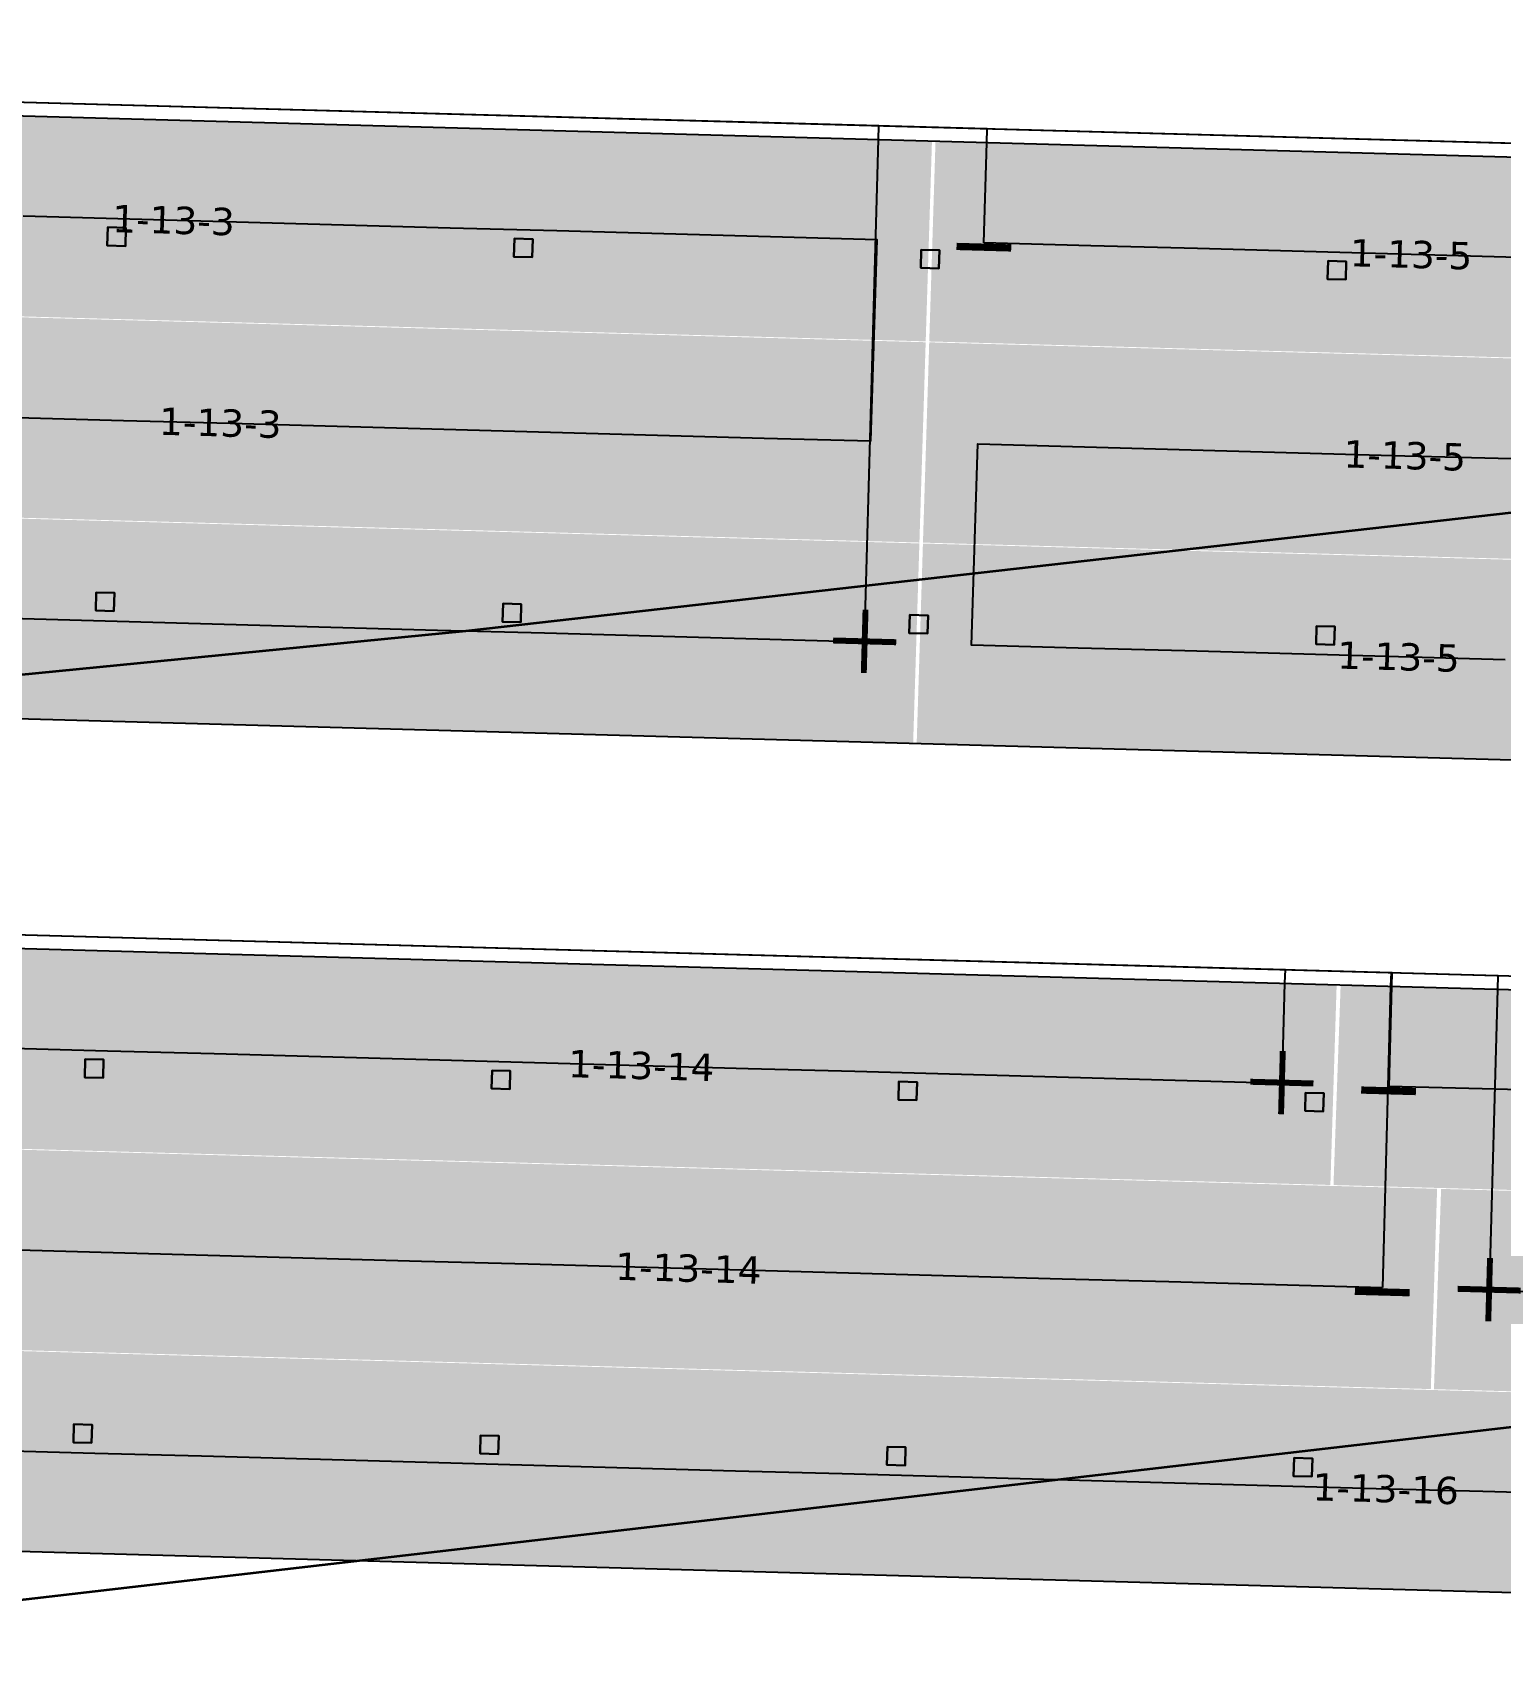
# Model space of a CAD drawing. Header units: metres. Extents: x 1477905 to 1478744, y 4202276 to 4202610.
# Drawn here: x 1478360.91 to 1478377.03, y 4202409.28 to 4202427.1 of the extents above; entities that cross this region are included whole.
import ezdxf

# ---------------------------------------------------------------- set-up
doc = ezdxf.new("R2010")
doc.units = ezdxf.units.M
doc.layers.add('Nouveau Terrain - CN - Courbes', color=22, linetype='Continuous', lineweight=0)
for name, color, linetype in [('PVcase Device Coloring', 7, 'Continuous'), ('PVcase Polarity Symbols', 7, 'Continuous'), ('PVcase Poles', 7, 'Continuous'), ('PVcase PV Modules (full frames)', 142, 'Continuous'), ('PVcase PV Modules (optimised)', 142, 'Continuous'), ('PVcase String Cables', 150, 'Continuous'), ('PVcase Stringing Numbers', 7, 'Continuous'), ('PVcase Strings', 92, 'Continuous')]:
    doc.layers.add(name, color=color, linetype=linetype)
doc.styles.get("Standard").update_dxf_attribs({"font": 'verdana.ttf'})
doc.styles.add('UBS-Style de texte', font='verdana.ttf')

# ---------------------------------------------------------------- blocks, each defined once
blk = doc.blocks.new('3P18@15DEG F FX ID1 PVBlock')
at = {"layer": 'PVcase PV Modules (optimised)', "color": 0}
blk.add_polyline3d([(0, 0, 1.773945735132677), (21.06698842950539, -0.5810537936249766, 1.773945735132684), (20.88445742833417, -7.198992669318528, 7.019385073192552e-15), (-0.1825310011712116, -6.617938875693552, 0)], close=True, dxfattribs=at)

msp = doc.modelspace()

# ---------------------------------------------------------------- hatches: boundary and pattern name
at = {"layer": 'PVcase Device Coloring', "true_color": 0xb3ff80, "transparency": 33554582}
for points in [[(1478354.202558411, 4202426.364557704), (1478354.133777383, 4202424.165238956), (1478370.722146871, 4202423.707711055), (1478370.790927899, 4202425.907029803)], [(1478370.829909377, 4202425.905954645), (1478370.761128349, 4202423.706635897), (1478381.274133297, 4202423.41667412), (1478381.342914325, 4202425.615992868)], [(1478355.298779237, 4202424.123443821), (1478355.229998209, 4202421.924125073), (1478370.653063907, 4202421.498737702), (1478370.721844935, 4202423.69805645)], [(1478370.760826414, 4202423.696981292), (1478370.692045385, 4202421.497662544), (1478381.205050333, 4202421.207700768), (1478381.273831361, 4202423.407019516)], [(1478338.812353881, 4202422.36728123), (1478338.743572853, 4202420.167962482), (1478370.583980943, 4202419.28976435), (1478370.652761971, 4202421.489083098)], [(1478370.691743449, 4202421.48800794), (1478370.622962421, 4202419.288689192), (1478381.135967369, 4202418.998727416), (1478381.204748397, 4202421.198046164)], [(1478360.032191822, 4202417.062860909), (1478359.963174369, 4202414.863548682), (1478375.165865851, 4202414.444239506), (1478375.234883304, 4202416.643551733)], [(1478375.278881407, 4202416.642338211), (1478375.2002436, 4202414.443291325), (1478391.806390218, 4202413.985273105), (1478391.885028024, 4202416.184319991)], [(1478359.962871395, 4202414.853894106), (1478359.893853941, 4202412.654581879), (1478376.268981789, 4202412.202935448), (1478376.337999242, 4202414.402247675)], [(1478376.381997344, 4202414.401034152), (1478376.303359537, 4202412.201987267), (1478391.727407205, 4202411.776572809), (1478391.806045012, 4202413.975619694)], [(1478359.898567809, 4202412.644788933), (1478359.819930003, 4202410.445742047), (1478391.648424193, 4202409.567872511), (1478391.727062, 4202411.766919397)]]:
    msp.add_hatch(color=71, dxfattribs=at).paths.add_polyline_path(points, flags=0)

# ---------------------------------------------------------------- linework, layer by layer
at = {"layer": 'Nouveau Terrain - CN - Courbes', "linetype": 'Continuous', "lineweight": 35}
for points in [[(1478335.787698883, 4202413.835795431, 72), (1478339.378703231, 4202414.281219653, 72), (1478344.267259569, 4202416.292585373, 72), (1478352.182320598, 4202419.870514831, 72), (1478354.271514721, 4202420.449429104, 72), (1478358.932510251, 4202419.865455401, 72), (1478365.670986464, 4202420.528554469, 72), (1478379.706885254, 4202422.117077467, 72), (1478383.736917019, 4202422.843507892, 72), (1478390.83319907, 4202425.045772747, 72), (1478411.239379214, 4202432.982509312, 72), (1478416.539623115, 4202435.645848259, 72), (1478424.110232939, 4202439.984298771, 72), (1478426.836636174, 4202442.338222411, 72), (1478431.574026125, 4202447.383417717, 72), (1478439.583303201, 4202456.8469184, 72), (1478440.210088637, 4202457.784432109, 72), (1478440.998648752, 4202460.821752833, 72), (1478440.90231827, 4202461.002091623, 72), (1478440.290370006, 4202461.118900652, 72)], [(1478337.457421011, 4202401.986716713, 71), (1478354.327840595, 4202409.69095444, 71), (1478355.155758695, 4202409.886721198, 71), (1478357.841897795, 4202409.550176228, 71), (1478384.956839326, 4202412.694050048, 71), (1478387.545978782, 4202413.252247488, 71), (1478392.146986342, 4202414.797012134, 71), (1478416.293278103, 4202424.288687192, 71), (1478419.272152424, 4202425.748479682, 71), (1478427.267564906, 4202430.367841862, 71), (1478429.694892853, 4202432.268024373, 71), (1478433.991772631, 4202436.458588599, 71), (1478451.509308918, 4202456.490636334, 71), (1478452.590462386, 4202460.28527189, 71), (1478451.696483754, 4202460.455915035, 71)]]:
    msp.add_polyline3d(points, dxfattribs=at)
at = {"layer": 'PVcase Poles'}
for points in [[(1478361.733932742, 4202424.760302129, 71.4629650862513), (1478361.739446895, 4202424.960226101, 71.4629650862513), (1478361.739446895, 4202424.960226101, 74.39349800807832), (1478361.733932742, 4202424.760302129, 74.33990308882315), (1478361.733932742, 4202424.760302129, 71.4629650862513), (1478361.933856713, 4202424.754787977, 71.4629650862513), (1478361.933856713, 4202424.754787977, 74.33714905238135), (1478361.733932742, 4202424.760302129, 74.33990308882315), (1478361.933856713, 4202424.754787977, 74.33714905238135), (1478361.939370865, 4202424.954711949, 74.39074397163652), (1478361.939370865, 4202424.954711949, 71.4629650862513), (1478361.933856713, 4202424.754787977, 71.4629650862513), (1478361.939370865, 4202424.954711949, 71.4629650862513), (1478361.739446895, 4202424.960226101, 71.4629650862513), (1478361.939370865, 4202424.954711949, 71.4629650862513), (1478361.939370865, 4202424.954711949, 74.39074397163652), (1478361.739446895, 4202424.960226101, 74.39349800807832)], [(1478366.200810391, 4202424.637100078, 71.40988581261016), (1478366.206324544, 4202424.83702405, 71.40988581261016), (1478366.206324544, 4202424.83702405, 74.33196489820664), (1478366.200810391, 4202424.637100078, 74.27836997895145), (1478366.200810391, 4202424.637100078, 71.40988581261016), (1478366.400734362, 4202424.631585926, 71.40988581261016), (1478366.400734362, 4202424.631585926, 74.27561594250966), (1478366.200810391, 4202424.637100078, 74.27836997895145), (1478366.400734362, 4202424.631585926, 74.27561594250966), (1478366.406248515, 4202424.831509897, 74.32921086176484), (1478366.406248515, 4202424.831509897, 71.40988581261016), (1478366.400734362, 4202424.631585926, 71.40988581261016), (1478366.406248515, 4202424.831509897, 71.40988581261016), (1478366.206324544, 4202424.83702405, 71.40988581261016), (1478366.406248515, 4202424.831509897, 71.40988581261016), (1478366.406248515, 4202424.831509897, 74.32921086176484), (1478366.206324544, 4202424.83702405, 74.33196489820664)], [(1478370.66768804, 4202424.513898025, 71.34742559406119), (1478370.673202193, 4202424.713821997, 71.34742559406119), (1478370.673202193, 4202424.713821997, 74.27043178783677), (1478370.66768804, 4202424.513898025, 74.21683686858158), (1478370.66768804, 4202424.513898025, 71.34742559406119), (1478370.867612011, 4202424.508383873, 71.34742559406119), (1478370.867612011, 4202424.508383873, 74.21408283213978), (1478370.66768804, 4202424.513898025, 74.21683686858158), (1478370.867612011, 4202424.508383873, 74.21408283213978), (1478370.873126163, 4202424.708307845, 74.26767775139497), (1478370.873126163, 4202424.708307845, 71.34742559406119), (1478370.867612011, 4202424.508383873, 71.34742559406119), (1478370.873126163, 4202424.708307845, 71.34742559406119), (1478370.673202193, 4202424.713821997, 71.34742559406119), (1478370.873126163, 4202424.708307845, 71.34742559406119), (1478370.873126163, 4202424.708307845, 74.26767775139497), (1478370.673202193, 4202424.713821997, 74.27043178783677)], [(1478375.134565689, 4202424.390695974, 71.28499412347513), (1478375.140079842, 4202424.590619946, 71.28499412347513), (1478375.140079842, 4202424.590619946, 74.20889867796507), (1478375.134565689, 4202424.390695974, 74.15530375870989), (1478375.134565689, 4202424.390695974, 71.28499412347513), (1478375.33448966, 4202424.385181822, 71.28499412347513), (1478375.33448966, 4202424.385181822, 74.15254972226809), (1478375.134565689, 4202424.390695974, 74.15530375870989), (1478375.33448966, 4202424.385181822, 74.15254972226809), (1478375.340003812, 4202424.585105794, 74.20614464152328), (1478375.340003812, 4202424.585105794, 71.28499412347513), (1478375.33448966, 4202424.385181822, 71.28499412347513), (1478375.340003812, 4202424.585105794, 71.28499412347513), (1478375.140079842, 4202424.590619946, 71.28499412347513), (1478375.340003812, 4202424.585105794, 71.28499412347513), (1478375.340003812, 4202424.585105794, 74.20614464152328), (1478375.140079842, 4202424.590619946, 74.20889867796507)], [(1478361.608554024, 4202420.751234886, 71.06979890576979), (1478361.614068176, 4202420.951158858, 71.06979890576979), (1478361.614068176, 4202420.951158858, 73.31885567816992), (1478361.608554024, 4202420.751234886, 73.26526075891475), (1478361.608554024, 4202420.751234886, 71.06979890576979), (1478361.808477995, 4202420.745720734, 71.06979890576979), (1478361.808477995, 4202420.745720734, 73.26250672247295), (1478361.608554024, 4202420.751234886, 73.26526075891475), (1478361.808477995, 4202420.745720734, 73.26250672247295), (1478361.813992147, 4202420.945644706, 73.31610164172812), (1478361.813992147, 4202420.945644706, 71.06979890576979), (1478361.808477995, 4202420.745720734, 71.06979890576979), (1478361.813992147, 4202420.945644706, 71.06979890576979), (1478361.614068176, 4202420.951158858, 71.06979890576979), (1478361.813992147, 4202420.945644706, 71.06979890576979), (1478361.813992147, 4202420.945644706, 73.31610164172812), (1478361.614068176, 4202420.951158858, 73.31885567816992)], [(1478366.075431673, 4202420.628032835, 71.01380951648065), (1478366.080945825, 4202420.827956807, 71.01380951648065), (1478366.080945825, 4202420.827956807, 73.2573225683012), (1478366.075431673, 4202420.628032835, 73.20372764904602), (1478366.075431673, 4202420.628032835, 71.01380951648065), (1478366.275355643, 4202420.622518683, 71.01380951648065), (1478366.275355643, 4202420.622518683, 73.20097361260423), (1478366.075431673, 4202420.628032835, 73.20372764904602), (1478366.275355643, 4202420.622518683, 73.20097361260423), (1478366.280869796, 4202420.822442655, 73.2545685318594), (1478366.280869796, 4202420.822442655, 71.01380951648065), (1478366.275355643, 4202420.622518683, 71.01380951648065), (1478366.280869796, 4202420.822442655, 71.01380951648065), (1478366.080945825, 4202420.827956807, 71.01380951648065), (1478366.280869796, 4202420.822442655, 71.01380951648065), (1478366.280869796, 4202420.822442655, 73.2545685318594), (1478366.080945825, 4202420.827956807, 73.2573225683012)], [(1478370.542309322, 4202420.504830782, 70.95132360387476), (1478370.547823474, 4202420.704754754, 70.95132360387476), (1478370.547823474, 4202420.704754754, 73.19578945792985), (1478370.542309322, 4202420.504830782, 73.14219453867467), (1478370.542309322, 4202420.504830782, 70.95132360387476), (1478370.742233292, 4202420.49931663, 70.95132360387476), (1478370.742233292, 4202420.49931663, 73.13944050223287), (1478370.542309322, 4202420.504830782, 73.14219453867467), (1478370.742233292, 4202420.49931663, 73.13944050223287), (1478370.747747445, 4202420.699240602, 73.19303542148805), (1478370.747747445, 4202420.699240602, 70.95132360387476), (1478370.742233292, 4202420.49931663, 70.95132360387476), (1478370.747747445, 4202420.699240602, 70.95132360387476), (1478370.547823474, 4202420.704754754, 70.95132360387476), (1478370.747747445, 4202420.699240602, 70.95132360387476), (1478370.747747445, 4202420.699240602, 73.19303542148805), (1478370.547823474, 4202420.704754754, 73.19578945792985)], [(1478375.009186971, 4202420.38162873, 70.88867358301526), (1478375.014701123, 4202420.581552702, 70.88867358301526), (1478375.014701123, 4202420.581552702, 73.13425634780981), (1478375.009186971, 4202420.38162873, 73.08066142855463), (1478375.009186971, 4202420.38162873, 70.88867358301526), (1478375.209110941, 4202420.376114578, 70.88867358301526), (1478375.209110941, 4202420.376114578, 73.07790739211283), (1478375.009186971, 4202420.38162873, 73.08066142855463), (1478375.209110941, 4202420.376114578, 73.07790739211283), (1478375.214625094, 4202420.57603855, 73.13150231136801), (1478375.214625094, 4202420.57603855, 70.88867358301526), (1478375.209110941, 4202420.376114578, 70.88867358301526), (1478375.214625094, 4202420.57603855, 70.88867358301526), (1478375.014701123, 4202420.581552702, 70.88867358301526), (1478375.214625094, 4202420.57603855, 70.88867358301526), (1478375.214625094, 4202420.57603855, 73.13150231136801), (1478375.014701123, 4202420.581552702, 73.13425634780981)], [(1478361.488053398, 4202415.626175547, 70.56603855261461), (1478361.49356755, 4202415.826099519, 70.56603855261461), (1478361.49356755, 4202415.826099519, 73.49750732038606), (1478361.488053398, 4202415.626175547, 73.44391210073042), (1478361.488053398, 4202415.626175547, 70.56603855261461), (1478361.687977369, 4202415.620661395, 70.56603855261461), (1478361.687977369, 4202415.620661395, 73.44107781035673), (1478361.488053398, 4202415.626175547, 73.44391210073042), (1478361.687977369, 4202415.620661395, 73.44107781035673), (1478361.693491521, 4202415.820585366, 73.49467303001236), (1478361.693491521, 4202415.820585366, 70.56603855261461), (1478361.687977369, 4202415.620661395, 70.56603855261461), (1478361.693491521, 4202415.820585366, 70.56603855261461), (1478361.49356755, 4202415.826099519, 70.56603855261461), (1478361.693491521, 4202415.820585366, 70.56603855261461), (1478361.693491521, 4202415.820585366, 73.49467303001236), (1478361.49356755, 4202415.826099519, 73.49750732038606)], [(1478365.95490601, 4202415.502974186, 70.50618616314031), (1478365.960420163, 4202415.702898158, 70.50618616314031), (1478365.960420163, 4202415.702898158, 73.43418146122467), (1478365.95490601, 4202415.502974186, 73.38058624156902), (1478365.95490601, 4202415.502974186, 70.50618616314031), (1478366.154829981, 4202415.497460034, 70.50618616314031), (1478366.154829981, 4202415.497460034, 73.37775195119534), (1478365.95490601, 4202415.502974186, 73.38058624156902), (1478366.154829981, 4202415.497460034, 73.37775195119534), (1478366.160344133, 4202415.697384005, 73.43134717085097), (1478366.160344133, 4202415.697384005, 70.50618616314031), (1478366.154829981, 4202415.497460034, 70.50618616314031), (1478366.160344133, 4202415.697384005, 70.50618616314031), (1478365.960420163, 4202415.702898158, 70.50618616314031), (1478366.160344133, 4202415.697384005, 70.50618616314031), (1478366.160344133, 4202415.697384005, 73.43134717085097), (1478365.960420163, 4202415.702898158, 73.43418146122467)], [(1478370.421758623, 4202415.379772824, 70.44300622818483), (1478370.427272775, 4202415.579696796, 70.44300622818483), (1478370.427272775, 4202415.579696796, 73.37085560181343), (1478370.421758623, 4202415.379772824, 73.31726038215778), (1478370.421758623, 4202415.379772824, 70.44300622818483), (1478370.621682593, 4202415.374258672, 70.44300622818483), (1478370.621682593, 4202415.374258672, 73.3144260917841), (1478370.421758623, 4202415.379772824, 73.31726038215778), (1478370.621682593, 4202415.374258672, 73.3144260917841), (1478370.627196746, 4202415.574182644, 73.36802131143973), (1478370.627196746, 4202415.574182644, 70.44300622818483), (1478370.621682593, 4202415.374258672, 70.44300622818483), (1478370.627196746, 4202415.574182644, 70.44300622818483), (1478370.427272775, 4202415.579696796, 70.44300622818483), (1478370.627196746, 4202415.574182644, 70.44300622818483), (1478370.627196746, 4202415.574182644, 73.36802131143973), (1478370.427272775, 4202415.579696796, 73.37085560181343)], [(1478374.888611235, 4202415.256571463, 70.37979039892257), (1478374.894125387, 4202415.456495435, 70.37979039892257), (1478374.894125387, 4202415.456495435, 73.30752974265204), (1478374.888611235, 4202415.256571463, 73.25393452299639), (1478374.888611235, 4202415.256571463, 70.37979039892257), (1478375.088535206, 4202415.251057311, 70.37979039892257), (1478375.088535206, 4202415.251057311, 73.2511002326227), (1478374.888611235, 4202415.256571463, 73.25393452299639), (1478375.088535206, 4202415.251057311, 73.2511002326227), (1478375.094049358, 4202415.450981283, 73.30469545227834), (1478375.094049358, 4202415.450981283, 70.37979039892257), (1478375.088535206, 4202415.251057311, 70.37979039892257), (1478375.094049358, 4202415.450981283, 70.37979039892257), (1478374.894125387, 4202415.456495435, 70.37979039892257), (1478375.094049358, 4202415.450981283, 70.37979039892257), (1478375.094049358, 4202415.450981283, 73.30469545227834), (1478374.894125387, 4202415.456495435, 73.30752974265204)], [(1478361.362243708, 4202411.617120191, 70.17203165134644), (1478361.36775786, 4202411.817044162, 70.17203165134644), (1478361.36775786, 4202411.817044162, 72.42287101369078), (1478361.362243708, 4202411.617120191, 72.36927579403513), (1478361.362243708, 4202411.617120191, 70.17203165134644), (1478361.562167678, 4202411.611606038, 70.17203165134644), (1478361.562167678, 4202411.611606038, 72.36644150366143), (1478361.362243708, 4202411.617120191, 72.36927579403513), (1478361.562167678, 4202411.611606038, 72.36644150366143), (1478361.567681831, 4202411.81153001, 72.42003672331708), (1478361.567681831, 4202411.81153001, 70.17203165134644), (1478361.562167678, 4202411.611606038, 70.17203165134644), (1478361.567681831, 4202411.81153001, 70.17203165134644), (1478361.36775786, 4202411.817044162, 70.17203165134644), (1478361.567681831, 4202411.81153001, 70.17203165134644), (1478361.567681831, 4202411.81153001, 72.42003672331708), (1478361.36775786, 4202411.817044162, 72.42287101369078)], [(1478365.82909632, 4202411.49391883, 70.10952584125279), (1478365.834610472, 4202411.693842801, 70.10952584125279), (1478365.834610472, 4202411.693842801, 72.35954515453096), (1478365.82909632, 4202411.49391883, 72.30594993487531), (1478365.82909632, 4202411.49391883, 70.10952584125279), (1478366.02902029, 4202411.488404677, 70.10952584125279), (1478366.02902029, 4202411.488404677, 72.30311564450163), (1478365.82909632, 4202411.49391883, 72.30594993487531), (1478366.02902029, 4202411.488404677, 72.30311564450163), (1478366.034534443, 4202411.688328649, 72.35671086415726), (1478366.034534443, 4202411.688328649, 70.10952584125279), (1478366.02902029, 4202411.488404677, 70.10952584125279), (1478366.034534443, 4202411.688328649, 70.10952584125279), (1478365.834610472, 4202411.693842801, 70.10952584125279), (1478366.034534443, 4202411.688328649, 70.10952584125279), (1478366.034534443, 4202411.688328649, 72.35671086415726), (1478365.834610472, 4202411.693842801, 72.35954515453096)], [(1478370.295948932, 4202411.370717468, 70.04591169518353), (1478370.301463084, 4202411.570641439, 70.04591169518353), (1478370.301463084, 4202411.570641439, 72.29621929511973), (1478370.295948932, 4202411.370717468, 72.24262407546408), (1478370.295948932, 4202411.370717468, 70.04591169518353), (1478370.495872903, 4202411.365203315, 70.04591169518353), (1478370.495872903, 4202411.365203315, 72.2397897850904), (1478370.295948932, 4202411.370717468, 72.24262407546408), (1478370.495872903, 4202411.365203315, 72.2397897850904), (1478370.501387055, 4202411.565127287, 72.29338500474603), (1478370.501387055, 4202411.565127287, 70.04591169518353), (1478370.495872903, 4202411.365203315, 70.04591169518353), (1478370.501387055, 4202411.565127287, 70.04591169518353), (1478370.301463084, 4202411.570641439, 70.04591169518353), (1478370.501387055, 4202411.565127287, 70.04591169518353), (1478370.501387055, 4202411.565127287, 72.29338500474603), (1478370.301463084, 4202411.570641439, 72.29621929511973)], [(1478374.762801544, 4202411.247516107, 69.98226865031886), (1478374.768315697, 4202411.447440078, 69.98226865031886), (1478374.768315697, 4202411.447440078, 72.23289343595833), (1478374.762801544, 4202411.247516107, 72.17929821630268), (1478374.762801544, 4202411.247516107, 69.98226865031886), (1478374.962725515, 4202411.242001954, 69.98226865031886), (1478374.962725515, 4202411.242001954, 72.176463925929), (1478374.762801544, 4202411.247516107, 72.17929821630268), (1478374.962725515, 4202411.242001954, 72.176463925929), (1478374.968239667, 4202411.441925926, 72.23005914558463), (1478374.968239667, 4202411.441925926, 69.98226865031886), (1478374.962725515, 4202411.242001954, 69.98226865031886), (1478374.968239667, 4202411.441925926, 69.98226865031886), (1478374.768315697, 4202411.447440078, 69.98226865031886), (1478374.968239667, 4202411.441925926, 69.98226865031886), (1478374.968239667, 4202411.441925926, 72.23005914558463), (1478374.768315697, 4202411.447440078, 72.23289343595833)]]:
    msp.add_polyline3d(points, dxfattribs=at)
at = {"layer": 'PVcase String Cables'}
for points in [[(1478339.39678923, 4202426.922976313, 75.2615842802292), (1478338.972970444, 4202426.934665763, 75.27234791761173), (1478338.972970444, 4202426.934665763, 72.26376260392145), (1478337.827365164, 4202426.966262984, 72.27539223259011), (1478337.764383665, 4202424.682773029, 72.08485192833463), (1478337.701402166, 4202422.399283074, 71.89395228093379), (1478337.638420667, 4202420.115793119, 71.70333161834604), (1478337.575439169, 4202417.832303165, 71.51401955024176), (1478338.73053935, 4202417.800444063, 71.50061500797331), (1478338.73053935, 4202417.800444063, 74.4876823550252), (1478359.787652788, 4202417.219662644, 73.84247573136307), (1478360.036896747, 4202417.212788185, 73.83919189992282), (1478374.668115702, 4202416.80924094, 73.6317674349418), (1478374.663980088, 4202416.659297955, 73.63175936391299), (1478374.633647025, 4202415.559526672, 73.33693487128336)], [(1478339.39678923, 4202426.922976313, 75.2615842802292), (1478338.972970444, 4202426.934665763, 75.27234791761173), (1478338.972970444, 4202426.934665763, 72.26376260392145), (1478337.827365164, 4202426.966262984, 72.27539223259011), (1478337.764383665, 4202424.682773029, 72.08485192833284), (1478337.701402166, 4202422.399283075, 71.89395228101006), (1478337.638420667, 4202420.11579312, 71.70333161842352), (1478337.575439169, 4202417.832303165, 71.51401955031683), (1478338.73053935, 4202417.800444064, 71.50061500805135), (1478338.73053935, 4202417.800444064, 74.48768235502622), (1478359.787652788, 4202417.219662643, 73.84247573136206), (1478360.036896747, 4202417.212788184, 73.83919189992243), (1478375.832164078, 4202416.777135035, 73.61526490618726), (1478375.828028463, 4202416.62719205, 73.61525683515845), (1478375.736762963, 4202413.318222613, 72.72819490690819)], [(1478339.39678923, 4202426.922976313, 75.2615842802292), (1478338.972970444, 4202426.934665763, 75.27234791761173), (1478338.972970444, 4202426.934665763, 72.26376260392145), (1478337.827365164, 4202426.966262984, 72.27539223259011), (1478337.764383665, 4202424.682773029, 72.08485192833284), (1478337.701402166, 4202422.399283075, 71.89395228101006), (1478337.638420667, 4202420.11579312, 71.70333161842352), (1478337.575439169, 4202417.832303165, 71.51401955031683), (1478338.73053935, 4202417.800444063, 71.50061500797331), (1478338.73053935, 4202417.800444063, 74.4876823550252), (1478359.787652788, 4202417.219662637, 73.84247573136305), (1478360.036896747, 4202417.212788179, 73.83919189991994), (1478381.101770053, 4202416.631792726, 73.54055854005375), (1478381.381276443, 4202416.624083592, 73.53640319854627), (1478402.438468141, 4202416.043300007, 72.8937576867437), (1478402.703767161, 4202416.03598273, 72.88348785621926), (1478406.772055796, 4202415.92377426, 72.724716469647), (1478406.767920182, 4202415.773831281, 72.724655346715), (1478406.73758712, 4202414.674059996, 72.42963621292373)], [(1478339.39678923, 4202426.922976313, 75.2615842802292), (1478338.972970444, 4202426.934665763, 75.27234791761173), (1478338.972970444, 4202426.934665763, 72.26376260392145), (1478337.827365164, 4202426.966262984, 72.27539223259011), (1478337.764383665, 4202424.682773029, 72.08485192833284), (1478337.701402166, 4202422.399283075, 71.89395228101006), (1478337.638420667, 4202420.11579312, 71.70333161842352), (1478337.575439169, 4202417.832303165, 71.51401955031683), (1478338.73053935, 4202417.800444063, 71.50061500797331), (1478338.73053935, 4202417.800444063, 74.4876823550252), (1478359.787652788, 4202417.219662637, 73.84247573136305), (1478360.036896747, 4202417.212788179, 73.83919189991994), (1478381.101770053, 4202416.631792726, 73.54055854005375), (1478381.381276443, 4202416.624083592, 73.53640319854627), (1478402.438468141, 4202416.043300007, 72.8937576867437), (1478402.703767161, 4202416.03598273, 72.88348785621926), (1478407.920643078, 4202415.892094792, 72.67989103771852), (1478407.916507464, 4202415.742151812, 72.67982991478523), (1478407.825241963, 4202412.433182374, 71.79218235455964)], [(1478339.39678923, 4202426.922976313, 75.2615842802292), (1478338.972970444, 4202426.934665763, 75.27234791761173), (1478338.972970444, 4202426.934665763, 72.26376260392145), (1478337.827365164, 4202426.966262984, 72.27539223259011), (1478337.764383665, 4202424.682773029, 72.08485192833284), (1478337.701402166, 4202422.399283076, 71.89395228108813), (1478337.638420667, 4202420.115793121, 71.703331618501), (1478337.575439169, 4202417.832303166, 71.51401955039431), (1478338.73053935, 4202417.800444064, 71.50061500805135), (1478338.73053935, 4202417.800444064, 74.48768235502622), (1478359.787652788, 4202417.219662638, 73.84247573136408), (1478360.036896747, 4202417.21278818, 73.83919189992035), (1478381.101770053, 4202416.631792727, 73.54055854005415), (1478381.381276443, 4202416.624083593, 73.53640319854729), (1478402.438468141, 4202416.043300008, 72.8937576867447), (1478402.703767161, 4202416.035982731, 72.88348785622064), (1478409.09230592, 4202415.859778872, 72.63416504561953), (1478409.088170306, 4202415.709835891, 72.63410392268486), (1478408.996904805, 4202412.400866453, 71.7464563625841)], [(1478339.39678923, 4202426.922976313, 75.2615842802292), (1478338.972970444, 4202426.934665763, 75.27234791761173), (1478338.972970444, 4202426.934665763, 72.26376260392145), (1478337.827365164, 4202426.966262984, 72.27539223259011), (1478337.764383665, 4202424.682773029, 72.08485192833284), (1478337.701402166, 4202422.399283075, 71.89395228101006), (1478337.638420667, 4202420.11579312, 71.70333161842352), (1478337.575439169, 4202417.832303165, 71.51401955031683), (1478338.73053935, 4202417.800444063, 71.50061500797331), (1478338.73053935, 4202417.800444063, 74.4876823550252), (1478359.787652788, 4202417.219662637, 73.84247573136305), (1478360.036896747, 4202417.212788179, 73.83919189991994), (1478381.101770053, 4202416.631792726, 73.54055854005375), (1478381.381276443, 4202416.624083592, 73.53640319854627), (1478402.438468141, 4202416.043300007, 72.8937576867437), (1478402.703767161, 4202416.03598273, 72.88348785621926), (1478407.943718638, 4202415.891458339, 72.678990477556), (1478407.939583024, 4202415.741515359, 72.67892935462271), (1478407.909249961, 4202414.641744075, 72.38391022104058)], [(1478339.39678923, 4202426.922976313, 75.2615842802292), (1478338.972970444, 4202426.934665763, 75.27234791761173), (1478338.972970444, 4202426.934665763, 72.26376260392145), (1478337.827365164, 4202426.966262984, 72.27539223259011), (1478337.764383665, 4202424.682773029, 72.08485192833284), (1478337.701402166, 4202422.399283075, 71.89395228101006), (1478337.638420667, 4202420.11579312, 71.70333161842352), (1478337.575439169, 4202417.832303165, 71.51401955031683), (1478338.73053935, 4202417.800444064, 71.50061500805135), (1478338.73053935, 4202417.800444064, 74.48768235502622), (1478359.787652788, 4202417.219662644, 73.84247573136307), (1478360.036896747, 4202417.212788185, 73.83919189992282), (1478377.004600442, 4202416.74479778, 73.59864346224498), (1478377.000464828, 4202416.594854794, 73.5986353912186), (1478376.909199328, 4202413.285885357, 72.7115734630902)], [(1478339.39678923, 4202426.922976313, 75.2615842802292), (1478338.972970444, 4202426.934665763, 75.27234791761173), (1478338.972970444, 4202426.934665763, 72.26376260392145), (1478337.827365164, 4202426.966262984, 72.27539223259011), (1478337.764383665, 4202424.682773029, 72.08485192833284), (1478337.701402166, 4202422.399283075, 71.89395228101006), (1478337.638420667, 4202420.11579312, 71.70333161842352), (1478337.575439169, 4202417.832303165, 71.51401955031683), (1478338.73053935, 4202417.800444064, 71.50061500805135), (1478338.73053935, 4202417.800444064, 74.48768235502622), (1478359.787652788, 4202417.219662644, 73.84247573136307), (1478360.036896747, 4202417.212788185, 73.83919189992282), (1478375.840552067, 4202416.776903684, 73.61514599099581), (1478375.836416453, 4202416.626960699, 73.61513791996659), (1478375.80608339, 4202415.527189416, 73.32031342754534)], [(1478339.39678923, 4202426.922976313, 75.2615842802292), (1478338.972970444, 4202426.934665763, 75.27234791761173), (1478338.972970444, 4202426.934665763, 72.26376260392145), (1478337.827365164, 4202426.966262984, 72.27539223259011), (1478337.764383665, 4202424.682773029, 72.08485192833284), (1478337.701402166, 4202422.399283075, 71.89395228101006), (1478337.638420668, 4202420.11579312, 71.70333161842112), (1478337.575439169, 4202417.832303165, 71.51401955031442), (1478338.73053935, 4202417.800444064, 71.50061500805135), (1478338.73053935, 4202417.800444064, 74.48768235502622), (1478359.787652788, 4202417.219662638, 73.84247573136408), (1478360.036896747, 4202417.21278818, 73.83919189992035), (1478381.101770053, 4202416.631792728, 73.54055854005458), (1478381.381276443, 4202416.624083593, 73.5364031985483), (1478402.438468141, 4202416.04330001, 72.89375768673965), (1478402.703767161, 4202416.035982733, 72.88348785621433), (1478423.129184462, 4202415.472624275, 72.08635370061889), (1478423.125048847, 4202415.322681289, 72.0862925776863), (1478422.972850909, 4202409.804513697, 70.60601659102541)], [(1478339.39678923, 4202426.922976313, 75.2615842802292), (1478338.972970444, 4202426.934665763, 75.27234791761173), (1478338.972970444, 4202426.934665763, 72.26376260392145), (1478337.827365164, 4202426.966262984, 72.27539223259011), (1478337.764383665, 4202424.682773029, 72.08485192833284), (1478337.701402166, 4202422.399283075, 71.89395228101006), (1478337.638420668, 4202420.11579312, 71.70333161842112), (1478337.575439169, 4202417.832303165, 71.51401955031442), (1478338.73053935, 4202417.800444064, 71.50061500805135), (1478338.73053935, 4202417.800444064, 74.48768235502622), (1478359.787652788, 4202417.219662639, 73.8424757313651), (1478360.036896747, 4202417.21278818, 73.83919189992076), (1478381.101770053, 4202416.63179273, 73.5405585400521), (1478381.381276443, 4202416.624083595, 73.53640319855033), (1478392.449564582, 4202416.318806418, 73.19860954602613), (1478392.445428967, 4202416.168863435, 73.19857215619083), (1478392.293231029, 4202410.650695842, 71.71873314721967)], [(1478339.39678923, 4202426.922976313, 75.2615842802292), (1478338.972970444, 4202426.934665763, 75.27234791761173), (1478338.972970444, 4202426.934665763, 72.26376260392145), (1478337.827365164, 4202426.966262984, 72.27539223259011), (1478337.764383665, 4202424.682773029, 72.08485192833284), (1478337.701402166, 4202422.399283075, 71.89395228101006), (1478337.638420668, 4202420.11579312, 71.70333161842112), (1478337.575439169, 4202417.832303165, 71.51401955031442), (1478338.73053935, 4202417.800444064, 71.50061500805135), (1478338.73053935, 4202417.800444064, 74.48768235502622), (1478359.787652788, 4202417.219662639, 73.8424757313651), (1478360.036896747, 4202417.21278818, 73.83919189992076), (1478381.101770053, 4202416.631792729, 73.54055854005497), (1478381.381276443, 4202416.624083594, 73.53640319854931), (1478391.277555762, 4202416.351131881, 73.23437814320638), (1478391.273420148, 4202416.201188899, 73.23434075337214), (1478391.121222209, 4202410.683021306, 71.75450174443613)], [(1478396.216805934, 4202424.105144494, 73.65355975415285), (1478396.247138996, 4202425.204915779, 73.94852005423779), (1478396.251274611, 4202425.354858782, 73.94856514498507), (1478381.633262227, 4202425.758041774, 74.43850983100188), (1478381.347603134, 4202425.765920607, 74.44440389046379), (1478360.282611759, 4202426.34691931, 74.73458296760042), (1478360.033173246, 4202426.353799135, 74.73748633568356), (1478339.39678923, 4202426.922976313, 75.2615842802292)], [(1478397.307948514, 4202421.864170676, 73.02243598361397), (1478397.399214014, 4202425.173140114, 73.90990652605902), (1478397.403349629, 4202425.323083118, 73.9099516167985), (1478381.633262227, 4202425.758041773, 74.43850983100073), (1478381.347603134, 4202425.765920606, 74.44440389046339), (1478360.282611759, 4202426.34691931, 74.73458296760042), (1478360.033173246, 4202426.353799134, 74.73748633568275), (1478339.39678923, 4202426.922976313, 75.2615842802292)], [(1478428.314795905, 4202423.219841932, 72.27510529031181), (1478428.345128967, 4202424.319613216, 72.57053715242593), (1478428.349264582, 4202424.469556235, 72.57071065428337), (1478424.295601496, 4202424.581361312, 72.83743435491039), (1478424.001478868, 4202424.589473581, 72.8532354451954), (1478402.952419878, 4202425.170032849, 73.72254067960351), (1478402.688436731, 4202425.177313833, 73.73281396820427), (1478381.633262227, 4202425.758041774, 74.43850983100188), (1478381.347603134, 4202425.765920607, 74.44440389046379), (1478360.282611759, 4202426.34691931, 74.73458296760042), (1478360.033173246, 4202426.353799135, 74.73748633568356), (1478339.39678923, 4202426.922976313, 75.2615842802292)], [(1478429.38503878, 4202420.979444554, 71.60721849398284), (1478429.47630428, 4202424.288413991, 72.49610786234908), (1478429.480439896, 4202424.43835701, 72.49628136419375), (1478424.295601496, 4202424.581361312, 72.83743435491039), (1478424.001478868, 4202424.589473581, 72.8532354451954), (1478402.952419878, 4202425.170032849, 73.72254067960351), (1478402.688436731, 4202425.177313833, 73.73281396820427), (1478381.633262227, 4202425.758041774, 74.43850983100188), (1478381.347603134, 4202425.765920607, 74.44440389046379), (1478360.282611759, 4202426.34691931, 74.73458296760042), (1478360.033173246, 4202426.353799135, 74.73748633568356), (1478339.39678923, 4202426.922976313, 75.2615842802292)], [(1478430.555064769, 4202420.947173779, 71.53023289958423), (1478430.646330269, 4202424.256143216, 72.41912226810608), (1478430.650465884, 4202424.406086236, 72.41929576995354), (1478424.295601496, 4202424.581361312, 72.83743435491039), (1478424.001478868, 4202424.589473581, 72.8532354451954), (1478402.952419878, 4202425.170032849, 73.72254067960351), (1478402.688436731, 4202425.177313833, 73.73281396820427), (1478381.633262227, 4202425.758041774, 74.43850983100188), (1478381.347603134, 4202425.765920607, 74.44440389046379), (1478360.282611759, 4202426.34691931, 74.73458296760042), (1478360.033173246, 4202426.353799135, 74.73748633568356), (1478339.39678923, 4202426.922976313, 75.2615842802292)], [(1478429.484821894, 4202423.187571158, 72.19811969628988), (1478429.515154956, 4202424.287342441, 72.49355155815232), (1478429.519290571, 4202424.437285461, 72.49372506001231), (1478424.295601496, 4202424.581361312, 72.83743435491039), (1478424.001478868, 4202424.589473581, 72.8532354451954), (1478402.952419878, 4202425.170032849, 73.72254067960351), (1478402.688436731, 4202425.177313833, 73.73281396820427), (1478381.633262227, 4202425.758041774, 74.43850983100188), (1478381.347603134, 4202425.765920607, 74.44440389046379), (1478360.282611759, 4202426.34691931, 74.73458296760042), (1478360.033173246, 4202426.353799135, 74.73748633568356), (1478339.39678923, 4202426.922976313, 75.2615842802292)], [(1478398.479845059, 4202421.831848309, 72.98315810712717), (1478398.571110559, 4202425.140817747, 73.87062864957998), (1478398.575246174, 4202425.290760751, 73.87067374031946), (1478381.633262227, 4202425.758041773, 74.43850983100073), (1478381.347603134, 4202425.765920606, 74.44440389046339), (1478360.282611759, 4202426.34691931, 74.73458296760042), (1478360.033173246, 4202426.353799134, 74.73748633568275), (1478339.39678923, 4202426.922976313, 75.2615842802292)], [(1478397.388702479, 4202424.072822127, 73.61428187765823), (1478397.419035541, 4202425.172593412, 73.90924217775097), (1478397.423171156, 4202425.322536415, 73.90928726849044), (1478381.633262227, 4202425.758041773, 74.43850983100073), (1478381.347603134, 4202425.765920607, 74.44440389046379), (1478360.282611759, 4202426.34691931, 74.73458296760042), (1478360.033173246, 4202426.353799135, 74.73748633568356), (1478339.39678923, 4202426.922976313, 75.2615842802292)], [(1478444.495593525, 4202418.351797877, 70.01550456566726), (1478444.647791464, 4202423.869965469, 71.49785144101273), (1478444.651927079, 4202424.019908494, 71.49802494287678), (1478424.295601496, 4202424.581361311, 72.83743435490763), (1478424.001478868, 4202424.58947358, 72.85323544519392), (1478402.952419878, 4202425.170032849, 73.72254067960351), (1478402.688436731, 4202425.177313833, 73.73281396820427), (1478381.633262227, 4202425.758041774, 74.43850983100188), (1478381.347603134, 4202425.765920607, 74.44440389046379), (1478360.282611759, 4202426.34691931, 74.73458296760042), (1478360.033173246, 4202426.353799135, 74.73748633568356), (1478339.39678923, 4202426.922976313, 75.2615842802292)], [(1478413.843747594, 4202419.197213984, 71.78580402439069), (1478413.995945533, 4202424.715381577, 73.26621479753862), (1478414.000081148, 4202424.865324588, 73.26628323958548), (1478402.952419878, 4202425.170032849, 73.72254067960351), (1478402.688436731, 4202425.177313833, 73.73281396820427), (1478381.633262227, 4202425.758041774, 74.43850983100188), (1478381.347603134, 4202425.765920607, 74.44440389046379), (1478360.282611759, 4202426.34691931, 74.73458296760042), (1478360.033173246, 4202426.353799135, 74.73748633568356), (1478339.39678923, 4202426.922976313, 75.2615842802292)], [(1478412.672191429, 4202419.229526963, 71.8341881306704), (1478412.824389367, 4202424.747694556, 73.31459890380874), (1478412.828524982, 4202424.897637567, 73.3146673458556), (1478402.952419878, 4202425.170032849, 73.72254067960351), (1478402.688436731, 4202425.177313833, 73.73281396820427), (1478381.633262227, 4202425.758041774, 74.43850983100188), (1478381.347603134, 4202425.765920607, 74.44440389046379), (1478360.282611759, 4202426.34691931, 74.73458296760042), (1478360.033173246, 4202426.353799135, 74.73748633568356), (1478339.39678923, 4202426.922976313, 75.2615842802292)], [(1478381.992539459, 4202420.075709996, 72.9412024836732), (1478382.144737397, 4202425.593877589, 74.4211832687789), (1478382.148873012, 4202425.743820585, 74.4212283595171), (1478381.633262227, 4202425.758041773, 74.43850983100073), (1478381.347603134, 4202425.765920606, 74.44440389046339), (1478360.282611759, 4202426.34691931, 74.73458296760042), (1478360.033173246, 4202426.353799134, 74.73748633568866), (1478339.39678923, 4202426.922976313, 75.2615842802292)], [(1478380.603627154, 4202420.114017929, 72.9732002178206), (1478380.755825093, 4202425.63218552, 74.45249129048781), (1478380.759960707, 4202425.782128518, 74.45249891096188), (1478360.282611759, 4202426.34691931, 74.73458296760042), (1478360.033173246, 4202426.353799135, 74.73748633568356), (1478339.39678923, 4202426.922976313, 75.2615842802292)], [(1478371.362249592, 4202424.790664132, 74.28665103602007), (1478371.392582654, 4202425.890435414, 74.58147387592491), (1478371.396718269, 4202426.040378408, 74.5814814964002), (1478360.282611759, 4202426.34691931, 74.73458296760042), (1478360.033173246, 4202426.353799135, 74.73748633568356), (1478339.39678923, 4202426.922976313, 75.2615842802292)], [(1478370.051640728, 4202420.405054864, 73.11855824943909), (1478370.203838666, 4202425.923222455, 74.59784932214633), (1478370.207974281, 4202426.073165447, 74.59785694262122), (1478360.282611759, 4202426.34691931, 74.73458296760042), (1478360.033173246, 4202426.353799134, 74.73748633568275), (1478339.39678923, 4202426.922976313, 75.2615842802292)]]:
    msp.add_polyline3d(points, dxfattribs=at)
at = {"layer": 'PVcase Strings'}
for points in [[(1478360.741180202, 4202422.872727714), (1478361.913623138, 4202422.840390276), (1478363.086066074, 4202422.808052839), (1478364.258509011, 4202422.775715402), (1478365.430951947, 4202422.743377965), (1478366.603394883, 4202422.711040528), (1478367.775837819, 4202422.67870309), (1478368.948280756, 4202422.646365653), (1478370.120723692, 4202422.614028215), (1478370.189806656, 4202424.823001568), (1478369.01736372, 4202424.855339006), (1478367.844920783, 4202424.887676443), (1478366.672477847, 4202424.92001388), (1478365.500034911, 4202424.952351318), (1478364.327591975, 4202424.984688755), (1478363.155149038, 4202425.017026192), (1478361.982706102, 4202425.049363629), (1478360.810263166, 4202425.081701066)], [(1478377.224464274, 4202424.628976945), (1478376.052021337, 4202424.661314382), (1478374.879578401, 4202424.69365182), (1478373.707135465, 4202424.725989257), (1478372.534692528, 4202424.758326694), (1478371.362249592, 4202424.790664132)], [(1478377.086298345, 4202420.21103024), (1478375.913855409, 4202420.243367678), (1478374.741412473, 4202420.275705115), (1478373.568969537, 4202420.308042552), (1478372.3965266, 4202420.34037999), (1478371.224083664, 4202420.372717427), (1478371.293166628, 4202422.581690779), (1478372.465609564, 4202422.549353342), (1478373.638052501, 4202422.517015904), (1478374.810495437, 4202422.484678467), (1478375.982938373, 4202422.452341029), (1478377.15538131, 4202422.420003592)], [(1478370.051640728, 4202420.405054864), (1478368.879197791, 4202420.437392301), (1478367.706754855, 4202420.469729738), (1478366.534311919, 4202420.502067176), (1478365.361868983, 4202420.534404613), (1478364.189426046, 4202420.56674205), (1478363.01698311, 4202420.599079487), (1478361.844540174, 4202420.631416924), (1478360.672097238, 4202420.663754362)], [(1478374.633647025, 4202415.559526672), (1478373.461210661, 4202415.591863927), (1478372.288774296, 4202415.624201184), (1478371.116337931, 4202415.65653844), (1478369.943901566, 4202415.688875696), (1478368.771465201, 4202415.721212951), (1478367.599028837, 4202415.753550208), (1478366.426592472, 4202415.785887464), (1478365.254156107, 4202415.81822472), (1478364.081719742, 4202415.850561976), (1478362.909283377, 4202415.882899232), (1478361.736847013, 4202415.915236488), (1478360.564410648, 4202415.947573744)], [(1478378.15095612, 4202415.462514903), (1478376.978519755, 4202415.49485216), (1478375.80608339, 4202415.527189416)], [(1478360.495090221, 4202413.738606941), (1478361.667526585, 4202413.706269685), (1478362.83996295, 4202413.673932429), (1478364.012399315, 4202413.641595173), (1478365.18483568, 4202413.609257917), (1478366.357272045, 4202413.576920661), (1478367.529708409, 4202413.544583405), (1478368.702144774, 4202413.512246149), (1478369.874581139, 4202413.479908893), (1478371.047017504, 4202413.447571637), (1478372.219453868, 4202413.415234381), (1478373.391890233, 4202413.382897125), (1478374.564326598, 4202413.350559869), (1478375.736762963, 4202413.318222613)], [(1478376.909199328, 4202413.285885357), (1478378.081635692, 4202413.253548101)], [(1478378.012315265, 4202411.044581298), (1478376.8398789, 4202411.076918554), (1478375.667442536, 4202411.10925581), (1478374.495006171, 4202411.141593066), (1478373.322569806, 4202411.173930322), (1478372.150133441, 4202411.206267579), (1478370.977697076, 4202411.238604834), (1478369.805260711, 4202411.27094209), (1478368.632824347, 4202411.303279346), (1478367.460387982, 4202411.335616603), (1478366.287951617, 4202411.367953858), (1478365.115515252, 4202411.400291114), (1478363.943078887, 4202411.43262837), (1478362.770642523, 4202411.464965627), (1478361.598206158, 4202411.497302882), (1478360.425769793, 4202411.529640138)]]:
    msp.add_lwpolyline(points, dxfattribs=at)

# ---------------------------------------------------------------- block references
at = {"layer": 'PVcase PV Modules (full frames)', "extrusion": (0.01376364255315019, -0.0003796184132519524, 0.9999052045236736), "rotation": 0.0001496903858923575}
msp.add_blockref('3P18@15DEG F FX ID1 PVBlock', (1478219.213949329, 4202433.646886089, 18825.25761812897), dxfattribs=at)
at = {"layer": 'PVcase PV Modules (full frames)', "extrusion": (0.01416464226249645, -0.000390678484943634, 0.9998996000998784), "rotation": 0.0001585402641473214}
msp.add_blockref('3P18@15DEG F FX ID1 PVBlock', (1478210.671895922, 4202424.951978987, 19370.70489266741), dxfattribs=at)

# ---------------------------------------------------------------- texts
at = {"layer": 'PVcase Polarity Symbols', "color": 7, "char_height": 0.7000000000000001, "attachment_point": 5, "rotation": 358.42011154064215}
for insert in [(1478371.362249592, 4202424.790664132), (1478375.80608339, 4202415.527189416), (1478375.736762963, 4202413.318222613)]:
    msp.add_mtext('−', dxfattribs=dict(at, insert=insert))
at = {"layer": 'PVcase Polarity Symbols', "color": 1, "char_height": 0.7000000000000001, "attachment_point": 5, "rotation": 358.42011154064215}
for insert in [(1478370.051640728, 4202420.405054864), (1478374.633647025, 4202415.559526672), (1478376.909199328, 4202413.285885357)]:
    msp.add_mtext('＋', dxfattribs=dict(at, insert=insert))
at = {"layer": 'PVcase Stringing Numbers', "color": 18, "true_color": 0x000000, "char_height": 0.3, "attachment_point": 5, "rotation": 358.42011154064215, "style": 'UBS-Style de texte', "bg_fill": 1, "box_fill_scale": 1.5, "bg_fill_color": 7, "bg_fill_true_color": 16777215, "bg_fill_transparency": 0}
for s, insert in [('1-13-3', (1478362.462352641, 4202425.036134379)), ('1-13-5', (1478376.052021337, 4202424.661314383)), ('1-13-3', (1478362.975921572, 4202422.811090762)), ('1-13-5', (1478375.982938373, 4202422.452341029)), ('1-13-5', (1478375.913855409, 4202420.243367678)), ('1-13-14', (1478367.599028836, 4202415.753550207)), ('1-13-14', (1478368.115926592, 4202413.528414777)), ('1-13-16', (1478375.773496001, 4202411.106330723))]:
    msp.add_mtext(s, dxfattribs=dict(at, insert=insert))

doc.saveas('drawing.dxf')
